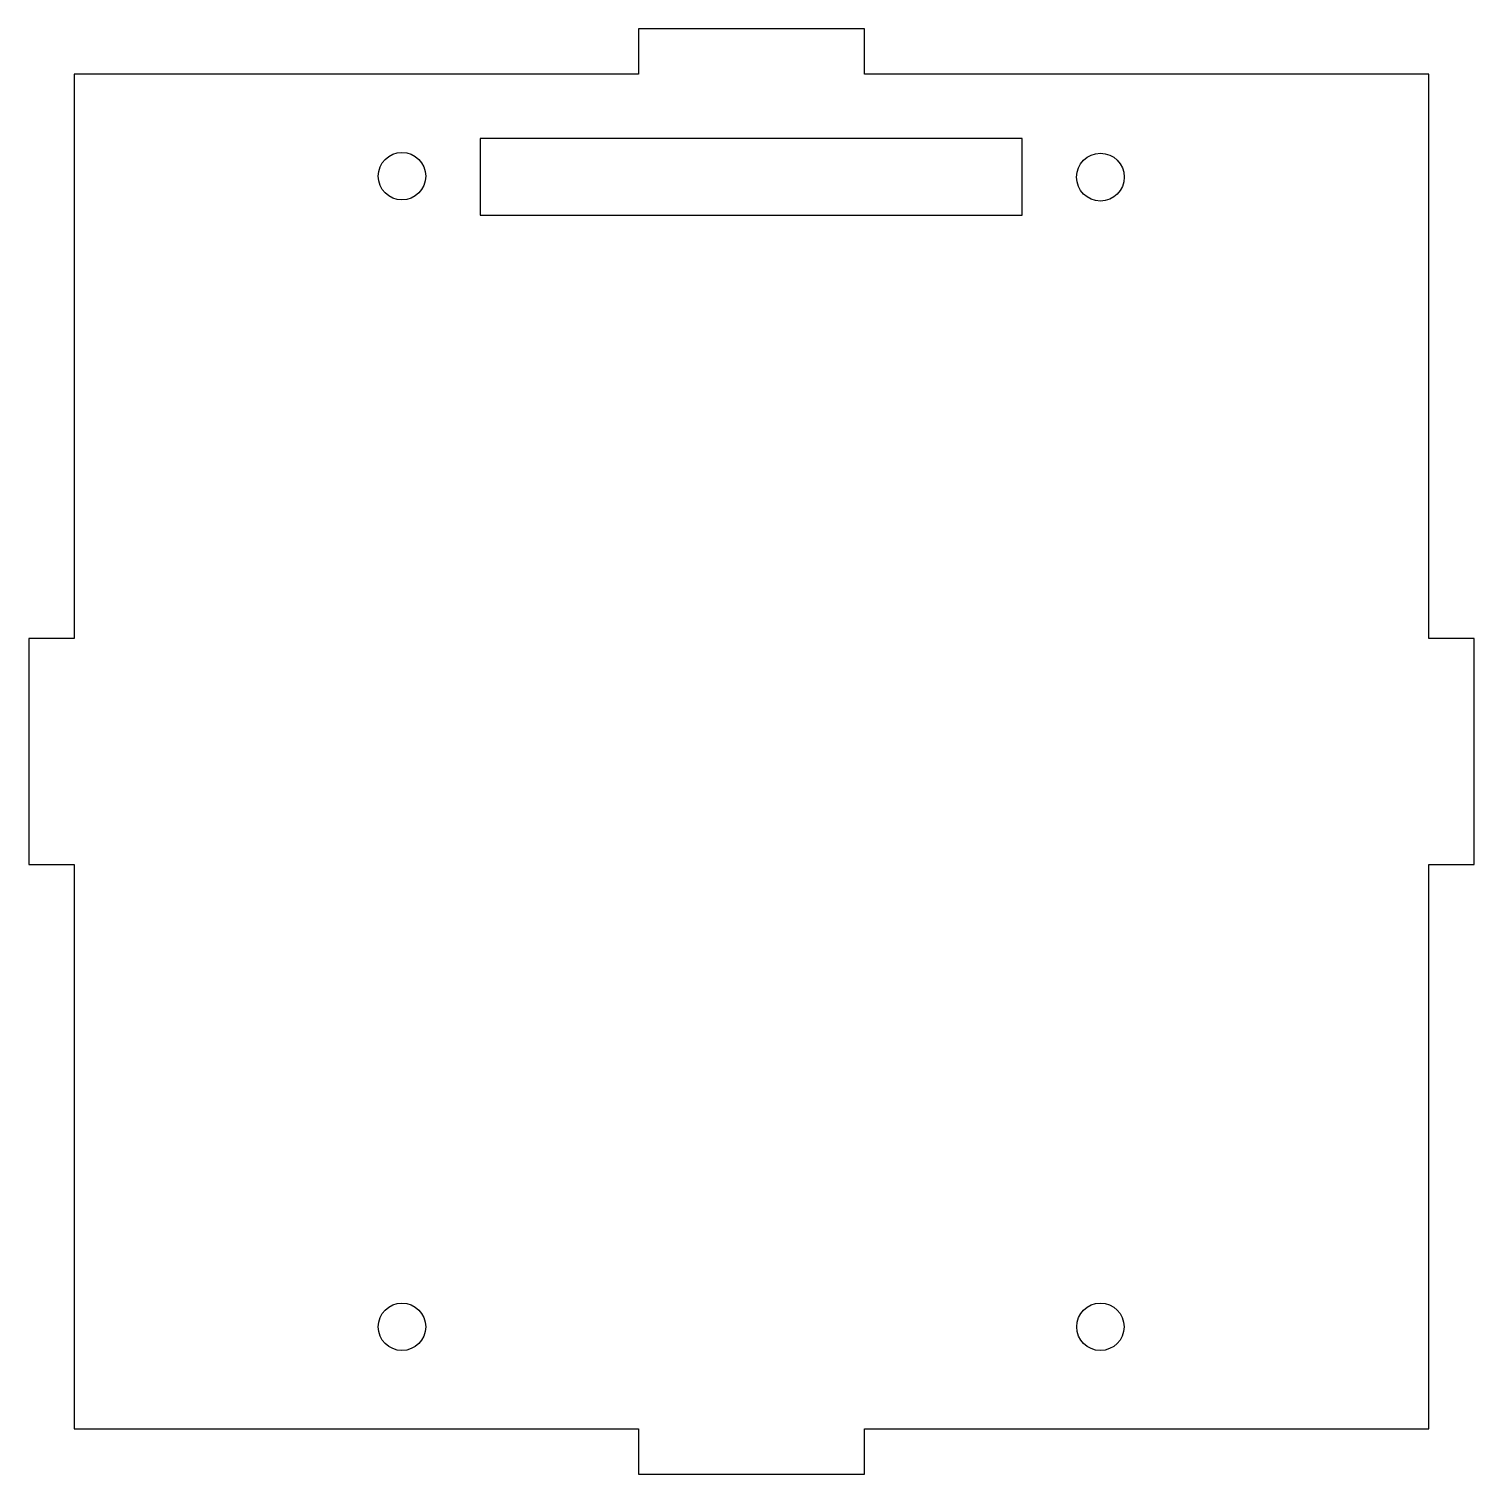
# Model space of a CAD drawing. Header units: millimetres. Extents: x -66.6 to -2.6, y -40.4 to 23.6.
import ezdxf

# ---------------------------------------------------------------- set-up
doc = ezdxf.new("R2010")
doc.units = ezdxf.units.MM

msp = doc.modelspace()

# ---------------------------------------------------------------- linework, layer by layer
at = {"color": 7, "linetype": 'Continuous', "lineweight": 25}
for p, q in [((-39.598, 23.568), (-39.598, 21.568)), ((-29.598, 23.568), (-39.598, 23.568)), ((-29.598, 21.568), (-29.598, 23.568)), ((-39.598, 21.568), (-64.598, 21.568)), ((-64.598, 21.568), (-64.598, -3.432)), ((-4.598, 21.568), (-29.598, 21.568)), ((-4.598, -3.432), (-4.598, 21.568)), ((-22.611, 18.721), (-46.611, 18.721)), ((-46.611, 18.721), (-46.611, 15.325)), ((-22.611, 15.325), (-22.611, 18.721)), ((-46.611, 15.325), (-22.611, 15.325)), ((-66.598, -3.432), (-66.598, -13.432)), ((-64.598, -3.432), (-66.598, -3.432)), ((-2.598, -3.432), (-4.598, -3.432)), ((-2.598, -13.432), (-2.598, -3.432)), ((-66.598, -13.432), (-64.598, -13.432)), ((-64.598, -13.432), (-64.598, -38.432)), ((-4.598, -13.432), (-2.598, -13.432)), ((-4.598, -38.432), (-4.598, -13.432)), ((-64.598, -38.432), (-39.598, -38.432)), ((-39.598, -38.432), (-39.598, -40.432)), ((-29.598, -38.432), (-4.598, -38.432)), ((-29.598, -40.432), (-29.598, -38.432)), ((-39.598, -40.432), (-29.598, -40.432))]:
    msp.add_line(p, q, dxfattribs=at)
for centre, radius in [((-50.076, 17.046), 1.05), ((-19.146, 17.004), 1.058), ((-50.076, -33.91), 1.05), ((-19.146, -33.91), 1.05)]:
    msp.add_circle(centre, radius, dxfattribs=at)

doc.saveas('drawing.dxf')
